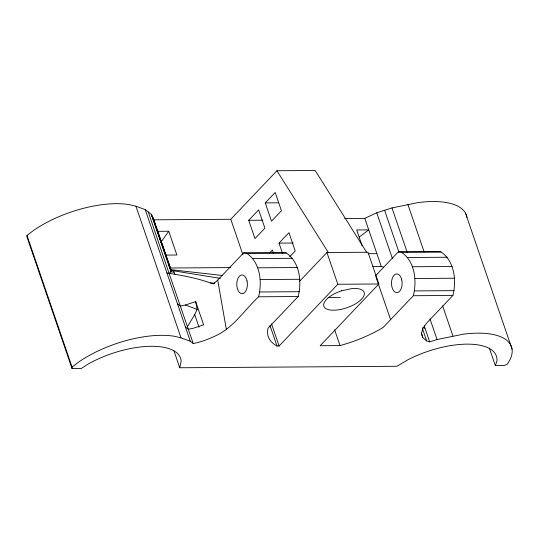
<?xml version="1.0" encoding="UTF-8"?>
<svg xmlns="http://www.w3.org/2000/svg" width="539" height="539" viewBox="0 0 539 539"><rect width="100%" height="100%" fill="white"/><g stroke="black" fill="none" stroke-linecap="round" stroke-linejoin="round"><path stroke-width="0.81" d="M220.357 278.38L171.146 270.416L170.465 269.635L170.412 267.998L153.911 219.804L151.311 214.347L145.22 209.604L135.956 206.221L129.124 204.604A73.163 30.575 -18.9 0 0 33.573 230.422L26.984 235.435L26.95 236.877L72.017 368.514L81.342 368.44L88.329 363.919A63.811 26.667 -18.9 0 1 181.138 361.292L179.736 367.766L396.913 366.284L408.232 359.587A63.811 26.667 -18.9 0 1 496.897 361.298L495.334 365.617L504.181 365.557L507.401 364.088L510.312 359.102A73.163 30.575 -18.9 0 0 462.927 334.261L437.055 339.543L429.684 341.908L426.659 340.904L422.798 337.582L421.235 333.008M72.017 368.514L72.051 367.072L26.984 235.435M72.051 367.072L78.64 362.06A73.163 30.575 -18.9 0 1 174.191 336.242L181.023 337.852L190.294 341.241L193.231 343.525C201.936 341.915 210.176 338.499 218.086 334.618C234.741 325.859 245.144 309.359 258.599 296.787C262.318 281.897 260.303 262.432 246.606 253.202L243.574 252.906L217.709 280.112L213.222 283.979C198.345 278.279 182.58 275.463 166.922 272.983M299.32 281.574L326.944 252.515L367.996 252.239L378.863 283.979L337.818 284.262L279.108 346.004L277.012 346.018A76.706 32.05 -18.9 0 1 268.038 328.217L298.175 296.517C301.894 281.627 299.879 262.163 286.182 252.932L243.574 252.906M378.863 283.979L320.159 345.728L340.028 345.587A76.706 32.05 -18.9 0 0 383.195 327.429L413.332 295.729C417.051 280.846 415.037 261.375 401.339 252.144L398.308 251.854L375.562 275.779M422.798 337.582L421.532 333.237L423 328.136L427.043 322.666L452.908 295.46C456.627 280.57 454.613 261.105 440.909 251.875L398.308 251.854M166.679 258.484L152.611 217.076L171.146 270.416L170.984 271.811L169.118 273.522L193.231 343.525M187.491 326.627L194.694 314.574L197.213 309.406L195.67 301.597L185.396 305.013L180.262 306.085L177.459 303.767M160.972 242.105L168.747 231.251L176.886 255.021L165.999 255.088M153.911 219.804L230.78 219.285L276.925 170.748L315.167 170.486L366.594 252.245M248.722 220.303L258.646 209.866L264.905 228.145L254.981 238.582L248.722 220.303L262.857 220.202M265.255 202.907L275.18 192.47L281.439 210.756L271.515 221.192L265.255 202.907L278.562 202.819M269.655 252.973L272.411 250.076L273.502 253.256M282.564 253.451L279.027 243.116L288.944 232.686L295.21 250.965L289.692 256.766M359.291 236.971L368.743 229.89L356.71 229.971L362.134 245.811M344.637 218.504L364.795 218.369L376.748 212.804L391.988 207.919L417.86 202.637A73.163 30.575 -18.9 0 1 466.983 217.439M157.86 231.325L168.747 231.251M279.027 243.116L293.162 243.022M246.606 253.202L286.182 252.932M401.339 252.144L440.909 251.875M368.056 253.714L376.876 253.653L381.295 266.556L383.687 267.149M253.013 258.565L292.589 258.296M407.74 257.507L447.316 257.238M170.412 267.998L230.564 267.587M372.894 266.616L381.295 266.556M257.783 267.802L297.36 267.533M412.517 266.751L452.093 266.475M260.196 279.546L299.772 279.276M414.929 278.495L454.505 278.218M259.879 291.976L299.455 291.707M414.612 290.925L454.188 290.656M258.599 296.787L298.175 296.517M413.332 295.729L452.908 295.46M328.062 297.521L340.318 297.44M210.405 282.881L214.603 283.164M170.465 269.635L222.715 275.51M173.996 272.155L170.984 271.811L151.311 214.347L171.146 270.416M422.724 327.442L424.988 328.197L429.684 341.908M185.396 305.013L197.213 309.406M185.416 326.998L188.36 329.289L193.346 328.231L203.621 324.808L195.67 301.597M276.925 170.748L328.345 252.508M173.423 270.787L174.852 274.223M424.173 325.819L424.988 328.197M465.487 213.094L512.05 349.063M489.358 348.174L495.334 365.617M407.855 204.362L424.146 251.935M442.607 305.856L452.922 335.986M391.988 207.919L407.194 252.326M429.994 318.926L437.055 339.543M384.603 210.291L398.948 252.171M422.488 328.716L426.659 340.904M376.748 212.804L392.385 258.471M364.795 218.369L376.876 253.653M375.831 276.561L390.586 319.654M326.944 252.515L337.818 284.262M334.611 329.76L340.028 345.587M271.501 323.784L279.108 346.004M269.965 325.448L277.012 346.018M230.78 219.285L242.948 254.832M194.694 314.574L199.032 327.247M145.22 209.604L190.294 341.241M135.956 206.221L181.023 337.852M173.767 350.323L179.736 367.766M168.842 264.858L170.196 268.84M148.265 211.975L169.118 273.522M217.709 280.112L226.36 329.477M341.302 290.858L336.168 292.913A21.297 8.9 -18.9 0 0 324.35 307.21A21.297 8.9 -18.9 0 0 346.705 307.823L351.832 305.768A21.297 8.9 -18.9 0 0 356.36 288.513L351.751 288.581L341.302 290.858M401.757 279.909L401.083 277.76A9.358 5.316 89.6 0 0 392.136 278.744A9.358 5.316 89.6 0 0 396.488 292.61A9.358 5.316 89.6 0 0 401.757 279.909M247.024 280.96L246.35 278.818A9.358 5.316 89.6 0 0 237.403 279.795A9.358 5.316 89.6 0 0 241.755 293.661A9.358 5.316 89.6 0 0 247.024 280.96"/></g></svg>
